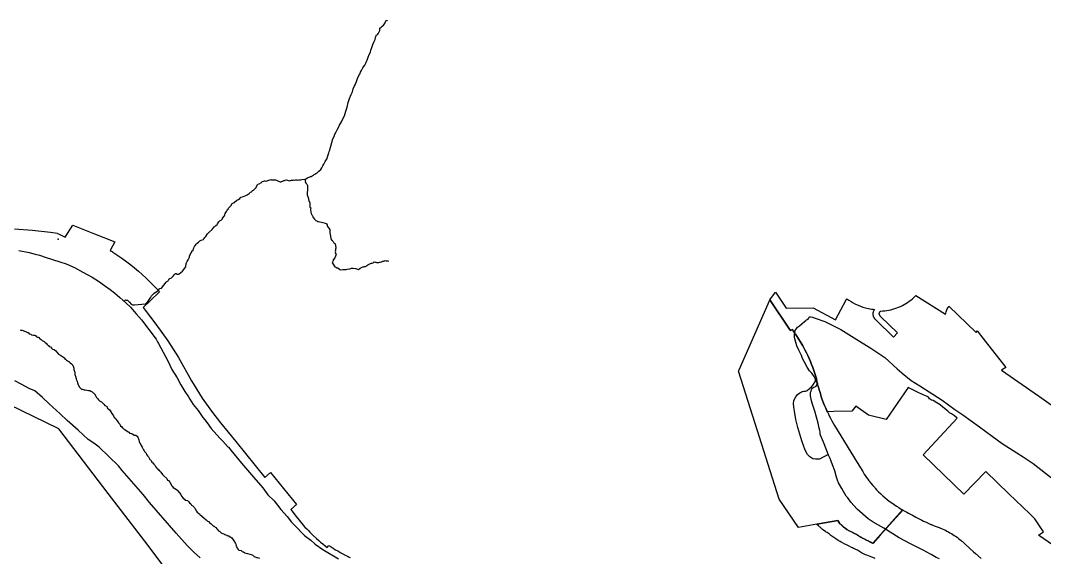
# Model space of a CAD drawing. Header units: inches. Extents: x 11269096 to 11303252, y 3653903 to 3686752.
# Drawn here: x 11287536 to 11292646, y 3677936 to 3680618 of the extents above; entities that cross this region are included whole.
import ezdxf

# ---------------------------------------------------------------- set-up
doc = ezdxf.new("R2010")
doc.units = ezdxf.units.IN
doc.header["$MEASUREMENT"] = 0
for name, color, linetype in [('Park', 105, 'Continuous'), ('RecreationAccess', 231, 'Continuous'), ('Trail', 202, 'Continuous')]:
    doc.layers.add(name, color=color, linetype=linetype)

msp = doc.modelspace()

# ---------------------------------------------------------------- linework, layer by layer
at = {"layer": 'Park'}
for points in [[(11287506.3, 3679577.4), (11287594.2, 3679570.8), (11287686, 3679560.2), (11287720.4, 3679555.1), (11287721, 3679554.2), (11287728.8, 3679551.2), (11287738.4, 3679546.6), (11287758.5, 3679536.2), (11287797.6, 3679595.4), (11287904.8, 3679553), (11288006.7, 3679512.7), (11287984, 3679469.5, -0.004771), (11288002, 3679458.1), (11288022.1, 3679444.7), (11288041.4, 3679431.2), (11288067, 3679412.5), (11288086.3, 3679397.5), (11288086.3, 3679397.5, -0.044188), (11288229.2, 3679262.3), (11288184.4, 3679219.4), (11288147.7, 3679184.3), (11288158.2, 3679170.6), (11288211.5, 3679102), (11288271.7, 3679018.5), (11288324.6, 3678934.3), (11288388.5, 3678818.8), (11288415.6, 3678774.7), (11288442.8, 3678732.6), (11288489.7, 3678667.4), (11288534.4, 3678608.9), (11288609.9, 3678515.3), (11288755.2, 3678336), (11288783, 3678360.4), (11288914, 3678200.2), (11288885, 3678176.2), (11288901, 3678153.7), (11288910, 3678142.7), (11288919.2, 3678130.5), (11288940.5, 3678105.4), (11288954, 3678089.7), (11288955, 3678088.6), (11288964.4, 3678079.3), (11288968.3, 3678075.4), (11288972.6, 3678071.1), (11288974, 3678069.7), (11288974.8, 3678068.8), (11288979.4, 3678063.6), (11288983, 3678059.7), (11288983.8, 3678059), (11288985.1, 3678057.7), (11288996.6, 3678046.5), (11289012.8, 3678031.2), (11289013.5, 3678030.5), (11289024.2, 3678021.5), (11289033.8, 3678012.9), (11289044.5, 3678004.1), (11289056.2, 3677994.8), (11289066, 3677986.2), (11289075, 3677995.9), (11289086, 3677988.9), (11289091.5, 3677985.6), (11289097, 3677982.2), (11289100.2, 3677980.3), (11289108, 3677975.4), (11289115.8, 3677970.8), (11289119, 3677968.9), (11289130, 3677962.4), (11289131.2, 3677961.8), (11289134.6, 3677959.9), (11289151.2, 3677951.2), (11289153, 3677950.2), (11289160.6, 3677946.4), (11289165, 3677944.2), (11289166.1, 3677943.6), (11289171.7, 3677940.5), (11289176, 3677938.2), (11289180.5, 3677936)], [(11292691, 3677996.3), (11292617, 3678048.5), (11292642, 3678064.7), (11292598, 3678130), (11292573, 3678154), (11292468, 3678254), (11292353, 3678365.5), (11292352, 3678363.7), (11292244, 3678252), (11292041, 3678448.8), (11292210, 3678632), (11292197, 3678643), (11292181.5, 3678652.9), (11292173, 3678659.4), (11292164.5, 3678666.8), (11292154, 3678675.7), (11292139, 3678687.1), (11292125, 3678698), (11292108.5, 3678708.3), (11292091.5, 3678719.5), (11292082, 3678722.7), (11292073, 3678728.2), (11292067, 3678737.5), (11292057, 3678741.9), (11292041, 3678748), (11292012, 3678762.5), (11291966, 3678786), (11291856, 3678625.5), (11291768, 3678647), (11291704, 3678692.5), (11291685, 3678666.8), (11291595, 3678665.5), (11291563, 3678663), (11291560, 3678669.2), (11291555, 3678682), (11291549, 3678695), (11291544, 3678707.7), (11291539, 3678721), (11291534, 3678734), (11291530, 3678747.5), (11291526, 3678760.8), (11291522, 3678774), (11291518, 3678787.5), (11291514, 3678801), (11291511, 3678814.5), (11291508, 3678828.3), (11291504, 3678845), (11291501, 3678855.5), (11291496, 3678870.5), (11291490, 3678885.5), (11291484, 3678900.5), (11291478, 3678915.3), (11291472, 3678929.8), (11291465, 3678944.5), (11291458, 3678958.8), (11291450, 3678973), (11291443, 3678987), (11291440, 3678992.5), (11291435, 3679001), (11291427, 3679015), (11291419, 3679028.5), (11291410, 3679042), (11291404, 3679051.2), (11291401, 3679055.5), (11291401, 3679055.7), (11291396, 3679063.5), (11291392, 3679068.5), (11291388, 3679075), (11291379, 3679069.2), (11291377, 3679072), (11291279, 3679218.7), (11291276, 3679223), (11291303.4, 3679261.3), (11291357.4, 3679180.9), (11291491.6, 3679182.9), (11291602.7, 3679123.1), (11291656, 3679222.7), (11291659.1, 3679228.5, 0.094087), (11291753, 3679183), (11291753, 3679183), (11291760, 3679181.2), (11291768, 3679179.7), (11291775, 3679178.2), (11291783, 3679177), (11291791, 3679175.7), (11291798, 3679174.7), (11291796, 3679172), (11291794, 3679169.5), (11291793, 3679166.5), (11291792, 3679163.5), (11291791, 3679160.5), (11291790, 3679157.5), (11291790, 3679154.3), (11291790, 3679151), (11291790, 3679148), (11291791, 3679144.8), (11291792, 3679141.8), (11291792, 3679138.8), (11291794, 3679136), (11291796, 3679133), (11291797, 3679130.5), (11291799, 3679128), (11291802, 3679125.8), (11291804, 3679123.8), (11291806, 3679121.8), (11291892, 3679036), (11291912, 3679057.5), (11291828, 3679140.3), (11291827, 3679141.5), (11291826, 3679143), (11291825, 3679144.3), (11291824, 3679145.5), (11291824, 3679147), (11291823, 3679148.5), (11291823, 3679150), (11291822, 3679151.5), (11291822, 3679153.3), (11291822, 3679154.8), (11291822, 3679156.3), (11291823, 3679158), (11291823, 3679159.5), (11291824, 3679160.7), (11291825, 3679162.2), (11291826, 3679163.5), (11291827, 3679164.7), (11291828, 3679166), (11291829, 3679167), (11291840, 3679167.7), (11291850, 3679168.7), (11291860, 3679170), (11291870, 3679171.7), (11291880, 3679173.7), (11291890, 3679176.2), (11291899, 3679179.2), (11291909, 3679182.5), (11291918, 3679186.2), (11291928, 3679190.2), (11291937, 3679194.7), (11291946, 3679199.5), (11291954, 3679204.5), (11291963, 3679210), (11291971, 3679216), (11291979, 3679222), (11291987, 3679228.5), (11291994, 3679235.2), (11292002, 3679242.3), (11292004, 3679245), (11292152, 3679151), (11292154, 3679156.8), (11292155, 3679162.7), (11292157, 3679168), (11292159, 3679173.2), (11292161, 3679178.5), (11292165, 3679185.2), (11292169, 3679191.5), (11292169, 3679191.7), (11292306, 3679060.2), (11292311, 3679068), (11292339, 3679031.5), (11292351, 3679017.2), (11292453, 3678884.5), (11292432, 3678872.5), (11292616, 3678743.2), (11292621, 3678739.5), (11292744, 3678652.8)]]:
    msp.add_lwpolyline(points, format="xyb", dxfattribs=at)
msp.add_lwpolyline([(11291377, 3679072), (11291379, 3679069.2), (11291388, 3679075), (11291392, 3679068.5), (11291396, 3679063.5), (11291401, 3679055.7), (11291401, 3679055.5), (11291404, 3679051.2), (11291410, 3679042), (11291419, 3679028.5), (11291427, 3679015), (11291435, 3679001), (11291440, 3678992.5), (11291443, 3678987), (11291450, 3678973), (11291458, 3678958.8), (11291465, 3678944.5), (11291472, 3678929.8), (11291478, 3678915.3), (11291484, 3678900.5), (11291490, 3678885.5), (11291496, 3678870.5), (11291501, 3678855.5), (11291504, 3678845), (11291508, 3678828.3), (11291511, 3678814.5), (11291514, 3678801), (11291518, 3678787.5), (11291522, 3678774), (11291526, 3678760.8), (11291530, 3678747.5), (11291534, 3678734), (11291539, 3678721), (11291544, 3678707.7), (11291549, 3678695), (11291555, 3678682), (11291560, 3678669.2), (11291563, 3678663), (11291566, 3678656.8), (11291572, 3678644), (11291579, 3678631.5), (11291585, 3678619.3), (11291592, 3678607.3), (11291599, 3678594.8), (11291711, 3678411.2), (11291739, 3678365), (11291747, 3678352.7), (11291754, 3678341), (11291763, 3678329.5), (11291770, 3678320.5), (11291771, 3678318), (11291780, 3678306.8), (11291789, 3678296), (11291799, 3678285.3), (11291801, 3678282.5), (11291808, 3678274.8), (11291818, 3678264.5), (11291829, 3678254.5), (11291839, 3678245), (11291850, 3678235.5), (11291861, 3678226.5), (11291872, 3678217.7), (11291884, 3678209), (11291896, 3678201), (11291907, 3678193), (11291919, 3678185.5), (11291931, 3678177.7), (11291937, 3678174.4), (11291939, 3678173.3), (11291890, 3678118), (11291826, 3678048), (11291789, 3678006.8), (11291786, 3678008.5), (11291778, 3678013), (11291768, 3678018.5), (11291757, 3678023.5), (11291748, 3678028), (11291740, 3678032), (11291730, 3678037.5), (11291720, 3678043.5), (11291708, 3678050.5), (11291696, 3678056.7), (11291685, 3678063), (11291672, 3678069.5), (11291660, 3678076.2), (11291651, 3678082), (11291644, 3678088), (11291635, 3678096.8), (11291624, 3678107.5), (11291618, 3678115), (11291615, 3678120.5), (11291548, 3678109), (11291510, 3678102.3), (11291419, 3678086.5), (11291322, 3678227), (11291267, 3678400.2), (11291202, 3678605.5), (11291119, 3678866), (11291123, 3678873.5), (11291201, 3679051.5), (11291267, 3679203.7), (11291276, 3679223), (11291279, 3679218.7)], close=True, dxfattribs=at)
for points in [[(11288267.6, 3677869.7), (11288156.2, 3678018.4), (11287973.4, 3678256.1), (11287727.3, 3678578.7), (11287225.7, 3678822.1)], [(11291802, 3677931.2), (11291789, 3677936.5), (11291785, 3677938.2), (11291768, 3677944.4), (11291760.5, 3677947.2), (11291753, 3677949.9), (11291746, 3677953.3), (11291739, 3677956.7), (11291733.5, 3677959.9), (11291728, 3677963.2), (11291718, 3677969.9), (11291713, 3677972.6), (11291708, 3677975.2), (11291702, 3677978.2), (11291698, 3677979.9), (11291694, 3677981.7), (11291689, 3677983.8), (11291684, 3677985.9), (11291672, 3677992.2), (11291661, 3677997.7), (11291655.5, 3678000.7), (11291650, 3678003.7), (11291638, 3678010.2), (11291632, 3678013.3), (11291626, 3678016.4), (11291617, 3678021.7), (11291610, 3678026.2), (11291605, 3678029.2), (11291600, 3678032.2), (11291590, 3678039.2), (11291580, 3678046.9), (11291571, 3678053.7), (11291562, 3678060.7), (11291557.5, 3678063.4), (11291553, 3678066.2), (11291545, 3678071.7), (11291538, 3678076.4), (11291533, 3678081.4), (11291531.1, 3678083.3), (11291528, 3678086.3), (11291526, 3678088.2), (11291524.1, 3678089.9), (11291519, 3678094.4), (11291511, 3678101.7), (11291510, 3678102.9), (11291548, 3678109.7), (11291615, 3678121.2), (11291618, 3678115.7), (11291624, 3678108.2), (11291635, 3678097.4), (11291644, 3678088.7), (11291651, 3678082.7), (11291660, 3678076.9), (11291672, 3678070.2), (11291685, 3678063.7), (11291696, 3678057.4), (11291708, 3678051.2), (11291720, 3678044.2), (11291730, 3678038.2), (11291740, 3678032.7), (11291748, 3678028.7), (11291757, 3678024.2), (11291768, 3678019.2), (11291778, 3678013.7), (11291786, 3678009.2), (11291789, 3678007.4), (11291937, 3678175.1), (11291939, 3678173.9), (11291940, 3678173.2), (11291950, 3678167.7), (11291959, 3678162.4), (11291968, 3678157.2), (11291977, 3678152.2), (11291987, 3678147.2), (11291996, 3678142.2), (11292005, 3678137.2), (11292015, 3678132.4), (11292024, 3678127.7), (11292034, 3678122.9), (11292043, 3678118.4), (11292053, 3678113.9), (11292062, 3678109.7), (11292072, 3678105.2), (11292079.7, 3678101.9), (11292082, 3678100.9), (11292092, 3678096.7), (11292101, 3678092.7), (11292111, 3678088.7), (11292120, 3678085.4), (11292128, 3678082.4), (11292132, 3678080.8), (11292136, 3678079.2), (11292144, 3678075.7), (11292148, 3678073.9), (11292152, 3678072.2), (11292159, 3678068.4), (11292163, 3678066.4), (11292167, 3678064.4), (11292174, 3678060.2), (11292182, 3678055.9), (11292189, 3678051.4), (11292196, 3678046.9), (11292199.5, 3678044.6), (11292203, 3678042.2), (11292210, 3678037.2), (11292217, 3678031.9), (11292224, 3678026.7), (11292230, 3678021.2), (11292233.5, 3678018.4), (11292237, 3678015.7), (11292240, 3678012.8), (11292243, 3678009.9), (11292250, 3678003.7), (11292292.5, 3677965.4), (11292302.6, 3677956.4), (11292330.4, 3677931.3)]]:
    msp.add_lwpolyline(points, dxfattribs=at)
at = {"layer": 'RecreationAccess'}
for p in [(11287724, 3679525.6), (11291513.1, 3678805.6)]:
    msp.add_point(p, dxfattribs=at)
at = {"layer": 'Trail'}
for points in [[(11288054.8, 3679219.2), (11288059.1, 3679222.6), (11288060.1, 3679223.2), (11288062.8, 3679220.7), (11288065.9, 3679221.5), (11288068.2, 3679221.9), (11288071.2, 3679221.5), (11288073.6, 3679218.6), (11288080.6, 3679211.9), (11288088.4, 3679201.2), (11288094.3, 3679197.8), (11288104.9, 3679198.1), (11288159.7, 3679203.8), (11288166.7, 3679208.4), (11288174.1, 3679218.6), (11288176.7, 3679222.2), (11288185.1, 3679233.1), (11288189.9, 3679242.8), (11288193.5, 3679245.8), (11288199.3, 3679252.7), (11288203.7, 3679256.8), (11288211.1, 3679261.5), (11288226.5, 3679272.5), (11288228.3, 3679278.5), (11288231.7, 3679280.3), (11288239.3, 3679280.8), (11288263.7, 3679311.2), (11288264.4, 3679313.3), (11288266.9, 3679313.8), (11288268.9, 3679315.7), (11288272.8, 3679318.5), (11288273.9, 3679320.8), (11288275.6, 3679322.6), (11288277.1, 3679327.5), (11288281.9, 3679330.1), (11288289.8, 3679333.6), (11288297.9, 3679340.9), (11288303.6, 3679348.5), (11288309.6, 3679354.1), (11288312.9, 3679353.8), (11288318.6, 3679351.4), (11288322.7, 3679350.4), (11288325.1, 3679350.8), (11288327.5, 3679352.2), (11288344.6, 3679366.3), (11288361.5, 3679387.6), (11288362.2, 3679406.6), (11288365, 3679407.8), (11288367.9, 3679413.6), (11288372.4, 3679422), (11288376.8, 3679429.8), (11288378.8, 3679436.2), (11288379.6, 3679441.6), (11288383, 3679449.3), (11288386.6, 3679453.6), (11288387.7, 3679458.4), (11288390.8, 3679463.4), (11288392.5, 3679468.7), (11288397.9, 3679469.6), (11288399.5, 3679477.1), (11288401.6, 3679482.5), (11288405.1, 3679489.2), (11288408.8, 3679495.8), (11288412.8, 3679501.1), (11288418.4, 3679505.2), (11288424.8, 3679510.5), (11288431.4, 3679518.1), (11288437.2, 3679520.4), (11288448.5, 3679524), (11288450.2, 3679526.9), (11288456, 3679533.7), (11288460.3, 3679539.4), (11288465.9, 3679547.6), (11288469, 3679553.2), (11288477.3, 3679560.8), (11288492.7, 3679574.9), (11288497.4, 3679581.3), (11288502.9, 3679587.4), (11288505.7, 3679589.5), (11288511.5, 3679593.9), (11288517.2, 3679599.2), (11288519.5, 3679602.8), (11288524.9, 3679611.7), (11288532, 3679618.8), (11288538, 3679620.7), (11288543.3, 3679627.4), (11288544, 3679630.4), (11288554.1, 3679642.7), (11288555.2, 3679647.8), (11288557.3, 3679653.3), (11288564.1, 3679663.4), (11288565.7, 3679666.8), (11288567.9, 3679669.7), (11288567.9, 3679672.7), (11288572.2, 3679676.3), (11288574.4, 3679681.4), (11288577.1, 3679684.6), (11288583, 3679688.4), (11288585.8, 3679691.5), (11288592.1, 3679703.5), (11288601.5, 3679709.2), (11288616.2, 3679720.6), (11288619.2, 3679721.5), (11288623.9, 3679724.2), (11288630.8, 3679728.3), (11288635.6, 3679736), (11288643.9, 3679738), (11288651.7, 3679740.7), (11288660.3, 3679744.7), (11288667.5, 3679747.5), (11288672.6, 3679750.2), (11288677.2, 3679754.7), (11288683.1, 3679760.3), (11288688.3, 3679762.6), (11288691.6, 3679765.5), (11288694.4, 3679768.1), (11288698.6, 3679771.2), (11288709.8, 3679782.4), (11288720.5, 3679799.8), (11288727.6, 3679802.3), (11288738.5, 3679809.5), (11288740.7, 3679812.6), (11288743.8, 3679813.4), (11288749.9, 3679815.9), (11288753.5, 3679817.8), (11288756.5, 3679817.4), (11288763.7, 3679814.7), (11288770.1, 3679819.2), (11288770.5, 3679819.1), (11288770.8, 3679819.1), (11288786.1, 3679823.3), (11288789, 3679822.2), (11288794.1, 3679822.9), (11288796.6, 3679821.6), (11288809.2, 3679822), (11288813.2, 3679820.4), (11288816.3, 3679818.7), (11288819.8, 3679816.6), (11288823.2, 3679815.4), (11288826.4, 3679814.4), (11288832.6, 3679812.4), (11288836.1, 3679812.7), (11288839.3, 3679814.1), (11288843, 3679815), (11288846.4, 3679816.7), (11288850.1, 3679818), (11288853.7, 3679819.6), (11288857.1, 3679820.9), (11288863.5, 3679821.4), (11288872.9, 3679819.6), (11288879.4, 3679817.1), (11288885.9, 3679821), (11288891.8, 3679820.8), (11288891.9, 3679820.7), (11288897.3, 3679821.2), (11288901.7, 3679821.6), (11288905.7, 3679821), (11288909.8, 3679821.5), (11288914.2, 3679821.5), (11288917.9, 3679821), (11288925.6, 3679821.4), (11288933.2, 3679821.7), (11288940.3, 3679823.5), (11288956.5, 3679825.5), (11288960.1, 3679826.8), (11288968.1, 3679831.7), (11288971.7, 3679833.2), (11288976.1, 3679834.7), (11288983.1, 3679838.2), (11288986.6, 3679839.3), (11288991.4, 3679842), (11288997.9, 3679845.8), (11289002.3, 3679848.1), (11289005, 3679850.5), (11289009.9, 3679854.3), (11289016.8, 3679857.8), (11289024.3, 3679865.2), (11289035.5, 3679874.1), (11289040.2, 3679882.6), (11289045.3, 3679892), (11289049.9, 3679899.8), (11289053.5, 3679907.1), (11289056.6, 3679914.4), (11289062.7, 3679923.2), (11289066.1, 3679929.1), (11289068, 3679936.3), (11289072, 3679947), (11289074.2, 3679956.8), (11289076.5, 3679964.1), (11289079.2, 3679971.1), (11289081.8, 3679978.7), (11289084.3, 3679989.5), (11289089.5, 3680009.3), (11289095.4, 3680026.9), (11289100.6, 3680039.1), (11289105.2, 3680049.9), (11289111.9, 3680062.6), (11289118.5, 3680075), (11289123.8, 3680086.6), (11289127.4, 3680095.4), (11289137.1, 3680112.5), (11289144.4, 3680126.1), (11289152.2, 3680141.5), (11289159, 3680164.4), (11289166, 3680184.8), (11289171.9, 3680207.8), (11289177.9, 3680227.7), (11289186.4, 3680247.8), (11289192.5, 3680262), (11289196.9, 3680276.9), (11289200.9, 3680288.7), (11289205.7, 3680296), (11289212.4, 3680312.4), (11289218, 3680328.9), (11289224, 3680343.5), (11289228.9, 3680349.6), (11289232.8, 3680360.1), (11289237.2, 3680368.5), (11289240.7, 3680374.7), (11289244.3, 3680380.9), (11289247.4, 3680387.2), (11289254.3, 3680395.5), (11289259, 3680403.9), (11289260.6, 3680410.1), (11289265.3, 3680420.5), (11289270.8, 3680434.5), (11289275.8, 3680447.2), (11289282.2, 3680460.1), (11289284.5, 3680470.2), (11289289.8, 3680483.5), (11289295, 3680497.9), (11289299.9, 3680510.4), (11289306.2, 3680523.5), (11289308.1, 3680533.3), (11289311.9, 3680545.4), (11289316.2, 3680546.5), (11289318.9, 3680550), (11289319.9, 3680553), (11289323, 3680554.7), (11289324.3, 3680558.1), (11289326.8, 3680565), (11289328.9, 3680567.1), (11289329.5, 3680579.5), (11289335.1, 3680584.8), (11289341.5, 3680588.9), (11289347.6, 3680594.1), (11289354.7, 3680602.7), (11289357.8, 3680613.3), (11289359.8, 3680616.2), (11289362.1, 3680617.9), (11289365.3, 3680617.8), (11289366.5, 3680616.4)], [(11288956.5, 3679825.5), (11288957, 3679819.1), (11288958.4, 3679816), (11288956.5, 3679813.9), (11288959.9, 3679805.8), (11288964.3, 3679799.8), (11288966.8, 3679797.8), (11288967.9, 3679795.4), (11288968.9, 3679792.6), (11288968.6, 3679782.6), (11288966.8, 3679746.6), (11288968.3, 3679743), (11288971.3, 3679734.4), (11288973.1, 3679728.3), (11288973.6, 3679723), (11288975.2, 3679719.3), (11288979.6, 3679706.8), (11288980.6, 3679686.4), (11288984.5, 3679682.5), (11288983.1, 3679675), (11288982.9, 3679671.7), (11288984.1, 3679662.9), (11288984.2, 3679660.6), (11288986, 3679654), (11288990.3, 3679647.8), (11288991.5, 3679645.2), (11288993.3, 3679642.3), (11288994.2, 3679639), (11288995.6, 3679636.3), (11288998.2, 3679633.2), (11289002.2, 3679627.5), (11289004.2, 3679624.9), (11289006.6, 3679622.1), (11289010.5, 3679619.6), (11289014.4, 3679617.1), (11289018.8, 3679614.8), (11289022.4, 3679613.8), (11289044.2, 3679608.6), (11289055.7, 3679606.5), (11289061.8, 3679603.9), (11289063.3, 3679602.3), (11289066.2, 3679597.9), (11289066.8, 3679596), (11289067, 3679593.8), (11289068.5, 3679589.9), (11289079.7, 3679573.6), (11289079.2, 3679557.7), (11289086.6, 3679522.1), (11289091.1, 3679521.1), (11289091, 3679518.8), (11289094, 3679515.7), (11289096.8, 3679514.3), (11289097.6, 3679511.3), (11289099.5, 3679508.4), (11289101.2, 3679506.1), (11289104.5, 3679504.4), (11289106.2, 3679502.2), (11289108.4, 3679493.7), (11289108.6, 3679490.1), (11289108.9, 3679487.2), (11289109, 3679481.5), (11289108.7, 3679475.9), (11289108.1, 3679471), (11289106.4, 3679466.6), (11289107.7, 3679462.2), (11289107, 3679457.6), (11289109.6, 3679452.6), (11289111, 3679448.9), (11289108.7, 3679441.4), (11289104.9, 3679433.4), (11289098.3, 3679424.5), (11289096.9, 3679422.6), (11289095.6, 3679418.5), (11289091.9, 3679407.2), (11289092.3, 3679406), (11289104.6, 3679387.7), (11289110, 3679385.7), (11289113, 3679383.5), (11289118.8, 3679382), (11289130.2, 3679374.3), (11289131.9, 3679372.7), (11289145, 3679375), (11289151, 3679375.1), (11289154.3, 3679374.8), (11289160.5, 3679375.1), (11289166.8, 3679375.3), (11289179.4, 3679377.8), (11289184, 3679379.5), (11289187.2, 3679381.2), (11289195.5, 3679381.6), (11289207.7, 3679379.4), (11289222.1, 3679374.4), (11289231.4, 3679380.6), (11289244.4, 3679388.2), (11289247.2, 3679388.2), (11289251.4, 3679389.5), (11289258.2, 3679390.1), (11289261.1, 3679391.7), (11289264.6, 3679393.8), (11289270.1, 3679397.7), (11289272.6, 3679400), (11289275.9, 3679400.6), (11289282.3, 3679404.4), (11289285.9, 3679405.4), (11289289.3, 3679406.8), (11289291.4, 3679406.4), (11289295.7, 3679407.8), (11289301.7, 3679412.3), (11289305.2, 3679411.6), (11289309.4, 3679410.5), (11289313.4, 3679409.5), (11289317.2, 3679409.3), (11289321, 3679409.9), (11289324.8, 3679410.1), (11289328.4, 3679410.6), (11289331.7, 3679411.4), (11289337.9, 3679413.4), (11289343.7, 3679415.7), (11289347.3, 3679416.1), (11289351, 3679417.8), (11289353.4, 3679418.4), (11289356.7, 3679418.9), (11289361.5, 3679417.1), (11289363.5, 3679418.1), (11289369.6, 3679417.3), (11289372.2, 3679416.2)], [(11287527.9, 3679469.2), (11287579.8, 3679458.6), (11287609.3, 3679450.9), (11287630.2, 3679445.8), (11287664.4, 3679434.5), (11287690, 3679426), (11287710.5, 3679419.3), (11287717.4, 3679416.9), (11287731.8, 3679412.4), (11287763.7, 3679402), (11287806, 3679383.6), (11287846.2, 3679361.3), (11287893.3, 3679335.3), (11287925.2, 3679316.3), (11287954.8, 3679295.1), (11287984, 3679275), (11288005.1, 3679257.3), (11288032, 3679234.9), (11288061.5, 3679207.3), (11288084.4, 3679186.1), (11288113.5, 3679152.6), (11288139.8, 3679122.6), (11288212.7, 3679026), (11288220.3, 3679012.7), (11288225.1, 3679005.1), (11288271.9, 3678918.4), (11288291.3, 3678875.9), (11288317.1, 3678833.8), (11288336.6, 3678799.3), (11288356.5, 3678766), (11288373.6, 3678739.1), (11288380.6, 3678727.5), (11288398.3, 3678700.9), (11288422.8, 3678669.7), (11288432.9, 3678654.8), (11288446.2, 3678635.5), (11288456.5, 3678624.5), (11288467.4, 3678609), (11288487.9, 3678581.1), (11288501, 3678566.2), (11288533.2, 3678530.9), (11288546.5, 3678516.4), (11288571.4, 3678489), (11288573.5, 3678487.4), (11288585.8, 3678472), (11288638.9, 3678407.2), (11288688.3, 3678348.7), (11288745.1, 3678284.3), (11288770.9, 3678248.6), (11288801.3, 3678218.5), (11288835.3, 3678176.5), (11288866.1, 3678141.3), (11288887.7, 3678112.6), (11288903.7, 3678097.3), (11288953.3, 3678046.8), (11288985, 3678022.9), (11289007.3, 3678002.7), (11289045.3, 3677976.6), (11289123.3, 3677930.3)], [(11291502.9, 3678820.8), (11291502.8, 3678822.2), (11291502.8, 3678823.3), (11291501.9, 3678830.5), (11291496.4, 3678840.9), (11291485.9, 3678856.4), (11291473.6, 3678869), (11291462.3, 3678886.8), (11291448, 3678912.4), (11291438.9, 3678930.4), (11291433.1, 3678945.5), (11291420.7, 3678971.6), (11291410.5, 3678993.4), (11291406.7, 3679004.7), (11291400.7, 3679029), (11291398.3, 3679036.3), (11291398.9, 3679045.5), (11291398.7, 3679049.5), (11291402.8, 3679070.5), (11291414, 3679086.2), (11291423, 3679092.4), (11291437.3, 3679104.8), (11291448.5, 3679114.8), (11291455, 3679119.9), (11291458.2, 3679122.6), (11291461.4, 3679124.9), (11291467.8, 3679130.5), (11291470.1, 3679133.9), (11291472.5, 3679135.8), (11291474.2, 3679137.7), (11291479.2, 3679138.1), (11291488.9, 3679136.9), (11291502.5, 3679131.8), (11291550.5, 3679114), (11291629.2, 3679074.1), (11291722.9, 3679016.7), (11291779.9, 3678981.3), (11291849, 3678934.6), (11291911, 3678879.2), (11291934.1, 3678858.4), (11291935.9, 3678856.8), (11291981, 3678820.1), (11292024.1, 3678793), (11292136.3, 3678721.2), (11292198.5, 3678674.7), (11292239.3, 3678648.2), (11292321.7, 3678588.8), (11292385.3, 3678542.2), (11292435.6, 3678506.1), (11292508.9, 3678458.4), (11292539.9, 3678438.8), (11292580.1, 3678411.8), (11292589.2, 3678405), (11292690.1, 3678326.9)], [(11287534.4, 3679073.3), (11287537.8, 3679072.3), (11287540.8, 3679072), (11287543, 3679070.6), (11287545.4, 3679072.2), (11287571.5, 3679059.7), (11287574.2, 3679059.2), (11287578.4, 3679053.8), (11287580.9, 3679053.7), (11287587.2, 3679052.2), (11287590.7, 3679048.6), (11287598.4, 3679046.7), (11287605.3, 3679047), (11287610, 3679044.5), (11287614.9, 3679039.8), (11287620.9, 3679036), (11287623.5, 3679036.5), (11287626.7, 3679035.2), (11287631.8, 3679028), (11287634.6, 3679029), (11287639, 3679024.1), (11287644.8, 3679020), (11287647.4, 3679018), (11287650.6, 3679016.9), (11287653.6, 3679015.2), (11287655.8, 3679012.4), (11287658.6, 3679010.4), (11287663.8, 3679006.3), (11287667.6, 3679001.5), (11287671.7, 3678996.9), (11287676.4, 3678995.3), (11287679.7, 3678989.2), (11287685, 3678988.2), (11287690.6, 3678981), (11287695.8, 3678977.4), (11287700, 3678975.5), (11287701.6, 3678974.6), (11287704.3, 3678974.6), (11287711.6, 3678968.3), (11287716.5, 3678962.3), (11287725.3, 3678951.4), (11287732.5, 3678947.8), (11287735.3, 3678945.2), (11287737.1, 3678945.4), (11287741.1, 3678942.6), (11287745.3, 3678939.7), (11287756.8, 3678932.1), (11287757.2, 3678927.3), (11287760.6, 3678926), (11287765.7, 3678921.7), (11287771, 3678918.3), (11287774, 3678916.9), (11287776.9, 3678914.7), (11287781.5, 3678911.1), (11287784.1, 3678909), (11287790.7, 3678903.2), (11287794, 3678899.9), (11287796.3, 3678896.4), (11287798, 3678892.4), (11287799.9, 3678886.4), (11287802.2, 3678881.4), (11287802.5, 3678874.5), (11287803.8, 3678870.6), (11287805.8, 3678864.9), (11287806.5, 3678861.4), (11287806.6, 3678859.1), (11287807.8, 3678855.5), (11287807.6, 3678849.8), (11287808.4, 3678845.2), (11287809.7, 3678841.4), (11287813.1, 3678830.1), (11287814.4, 3678826.4), (11287816.7, 3678819.5), (11287818.5, 3678814.7), (11287820, 3678811), (11287820.2, 3678807.7), (11287822.4, 3678803.3), (11287823.8, 3678799.1), (11287824.9, 3678797.1), (11287829, 3678788.2), (11287830.6, 3678786.9), (11287840.6, 3678777.3), (11287844.3, 3678776.3), (11287853, 3678774.3), (11287859.4, 3678773), (11287867.2, 3678772.6), (11287874.7, 3678770.6), (11287881.3, 3678769.4), (11287887.7, 3678766.3), (11287894, 3678763.5), (11287898, 3678758.2), (11287902.2, 3678757), (11287905, 3678753.8), (11287911.6, 3678742.6), (11287915.3, 3678735.2), (11287922.3, 3678728.1), (11287924.7, 3678724.4), (11287929.6, 3678718.3), (11287933.2, 3678717.5), (11287936.3, 3678716.1), (11287939.5, 3678714.1), (11287952, 3678701.3), (11287956.3, 3678695.6), (11287964.4, 3678691.4), (11287968, 3678688.3), (11287968.7, 3678683.8), (11287980.3, 3678674.1), (11287986.4, 3678664.1), (11287990.9, 3678655.9), (11287999.2, 3678643.4), (11288001.7, 3678638.9), (11288004.1, 3678635.7), (11288006.5, 3678634.7), (11288009.1, 3678630.6), (11288011.3, 3678628.1), (11288014, 3678625.7), (11288018.7, 3678618.4), (11288025.4, 3678608.2), (11288030.9, 3678601.3), (11288035.4, 3678594.5), (11288040.9, 3678589.4), (11288045.1, 3678583.5), (11288050.3, 3678578.6), (11288053.7, 3678577.5), (11288056.7, 3678575.1), (11288073.8, 3678563.4), (11288078.1, 3678562.1), (11288079.6, 3678557.7), (11288083.8, 3678556.7), (11288088.8, 3678556.3), (11288091.4, 3678554.7), (11288097, 3678551.4), (11288102.4, 3678547.9), (11288106.5, 3678547.5), (11288111.4, 3678546.6), (11288113.9, 3678545), (11288117.5, 3678542.4), (11288120.8, 3678536.4), (11288123, 3678532.3), (11288124.7, 3678528.8), (11288125.8, 3678524.4), (11288128.5, 3678514.8), (11288129.6, 3678510.4), (11288130.8, 3678507.2), (11288133.4, 3678507.2), (11288138.2, 3678495.9), (11288142.9, 3678487.4), (11288146.2, 3678481.3), (11288147.9, 3678477.5), (11288150.5, 3678473.5), (11288152.6, 3678469.5), (11288154.2, 3678466.1), (11288157.8, 3678461.9), (11288160.1, 3678461.2), (11288162.8, 3678457.2), (11288165.3, 3678451.1), (11288170, 3678443.4), (11288174, 3678439), (11288176.5, 3678435.5), (11288178.7, 3678432.7), (11288182.1, 3678425.3), (11288185.2, 3678423.3), (11288187.4, 3678420.5), (11288191.9, 3678412.8), (11288196.2, 3678408.6), (11288200.7, 3678402.5), (11288205.6, 3678396.7), (11288210.2, 3678390.9), (11288215.2, 3678384.3), (11288219.5, 3678378.9), (11288223, 3678374.7), (11288225.7, 3678373.8), (11288229.4, 3678369), (11288236.3, 3678363.1), (11288244.1, 3678351.4), (11288249.3, 3678345.2), (11288251.7, 3678344.1), (11288265.6, 3678330.4), (11288270.3, 3678322.7), (11288274.1, 3678320.9), (11288281.8, 3678313.1), (11288290.9, 3678294.4), (11288293.8, 3678291.2), (11288298.3, 3678286), (11288302.1, 3678282.9), (11288305.2, 3678281.7), (11288320.3, 3678270.2), (11288320.8, 3678268.8), (11288335.3, 3678250.8), (11288339.6, 3678242.8), (11288347.3, 3678233.1), (11288354.2, 3678228), (11288357.9, 3678222.4), (11288360.1, 3678222.1), (11288368.7, 3678220.8), (11288375.1, 3678215.8), (11288375.4, 3678213.9), (11288379.9, 3678209.6), (11288385.2, 3678204.3), (11288387.4, 3678201.1), (11288389.9, 3678197.9), (11288392.8, 3678196.6), (11288395.3, 3678194), (11288400.3, 3678188.8), (11288402.9, 3678185.9), (11288407.6, 3678180.3), (11288412.6, 3678169.5), (11288417.2, 3678162.6), (11288425.5, 3678156.6), (11288428.4, 3678154.5), (11288430.9, 3678151.5), (11288450.7, 3678135), (11288462.7, 3678124.4), (11288469.3, 3678118.5), (11288474.6, 3678115.6), (11288483.2, 3678106.2), (11288487.6, 3678104.2), (11288493.3, 3678097.3), (11288499.7, 3678092), (11288502.1, 3678092.2), (11288507.2, 3678088.4), (11288510.1, 3678085.5), (11288515.2, 3678079.5), (11288519.1, 3678075.6), (11288524.4, 3678070.2), (11288531, 3678065.4), (11288534.5, 3678062.8), (11288537.6, 3678060.1), (11288541.1, 3678057.7), (11288545.8, 3678055.6), (11288550.4, 3678054.8), (11288553.4, 3678051.6), (11288556.5, 3678050.2), (11288557.9, 3678051.5), (11288563.8, 3678049), (11288566.4, 3678046.3), (11288569.5, 3678045.4), (11288573.5, 3678044), (11288577.5, 3678040.2), (11288580.9, 3678040.7), (11288585.1, 3678037.9), (11288590.6, 3678034.7), (11288600.5, 3678020.3), (11288608.6, 3678007), (11288612.8, 3677999.4), (11288609.8, 3677995.8), (11288613.4, 3677991.2), (11288616.2, 3677986.7), (11288617.8, 3677982.4), (11288623, 3677975.9), (11288626.2, 3677973.4), (11288637.3, 3677971), (11288642.2, 3677965.5), (11288648, 3677963.9), (11288655.6, 3677960.1), (11288669.3, 3677955.8), (11288680.1, 3677953.4), (11288687.6, 3677951), (11288695, 3677948), (11288702.8, 3677940.9), (11288713.7, 3677937), (11288717.3, 3677936.4), (11288727.9, 3677932.3)], [(11288431.9, 3677935), (11288400.6, 3677963.2), (11288367.3, 3677996.5), (11288313, 3678058.5), (11288180.2, 3678210.3), (11288147.5, 3678250.4), (11288042.9, 3678370.2), (11288024.8, 3678394.2), (11287929.3, 3678486.9), (11287901.2, 3678507.1), (11287873.9, 3678525.2), (11287823, 3678572), (11287768.3, 3678620.7), (11287733.7, 3678653.3), (11287678.7, 3678703.4), (11287645.6, 3678734.8), (11287606.7, 3678767.9), (11287578.7, 3678780.9), (11287539.4, 3678801.8), (11287507.5, 3678818.5)], [(11291567.5, 3678450.6), (11291561.6, 3678447.2), (11291538.6, 3678435.1), (11291523.1, 3678426.8), (11291503.5, 3678427.9), (11291491, 3678429.3), (11291475.1, 3678439.4), (11291464.3, 3678450.2), (11291452.3, 3678472.9), (11291435, 3678518.5), (11291425.4, 3678551.8), (11291415.7, 3678585), (11291406.2, 3678625.4), (11291398.8, 3678667.7), (11291395.5, 3678686.7), (11291394.4, 3678704.8), (11291395.2, 3678718.5), (11291398.4, 3678727.2), (11291405.1, 3678738.4), (11291413.9, 3678749.5), (11291424.7, 3678757.8), (11291431.9, 3678762.5), (11291436.6, 3678764.6), (11291445.7, 3678766.2), (11291450, 3678767.1), (11291454.4, 3678767.4), (11291458.6, 3678769), (11291462.5, 3678771), (11291473.5, 3678779.4), (11291483.2, 3678788.5), (11291492.6, 3678798.6), (11291497.2, 3678806.4), (11291501.8, 3678814.3), (11291503.1, 3678818.3), (11291502.9, 3678820.8)], [(11292122, 3677928.9), (11292105, 3677936.9), (11292080.4, 3677950.7), (11292055.6, 3677964.6), (11292044.1, 3677971.5), (11291978, 3678005), (11291920.3, 3678034.9), (11291845, 3678082.1), (11291791.3, 3678112.2), (11291765.6, 3678129.6), (11291711.7, 3678177), (11291679.1, 3678213.4), (11291664.2, 3678234.4), (11291657.4, 3678242.7), (11291643.5, 3678266), (11291634.8, 3678280.6), (11291623.7, 3678300.6), (11291618.9, 3678309.5), (11291613.7, 3678323.2), (11291608.5, 3678336.8), (11291599.3, 3678368.3), (11291588.6, 3678399.1), (11291581.8, 3678416.8), (11291576.2, 3678430.6), (11291569, 3678447.8), (11291557.7, 3678474.7), (11291542.9, 3678512.9), (11291533.7, 3678534.7), (11291528.4, 3678547), (11291526.4, 3678551.8), (11291526, 3678563.4), (11291524.6, 3678571.3), (11291522.3, 3678581.9), (11291517.1, 3678606.6), (11291509.3, 3678637.5), (11291499.8, 3678667.6), (11291493.2, 3678686.8), (11291487.7, 3678706.2), (11291482.3, 3678725.5), (11291480.4, 3678735.1), (11291479.1, 3678744), (11291478, 3678751.8), (11291478.6, 3678759.5), (11291481.3, 3678766.1), (11291484, 3678774.8), (11291487.6, 3678781.6), (11291495.5, 3678786.6), (11291504, 3678789.5), (11291506.2, 3678791.2), (11291511.8, 3678799.7), (11291511.5, 3678807.5), (11291509, 3678815.1), (11291504.9, 3678819.6), (11291503.9, 3678820.9), (11291502.8, 3678822.2)]]:
    msp.add_lwpolyline(points, dxfattribs=at)

doc.saveas('drawing.dxf')
